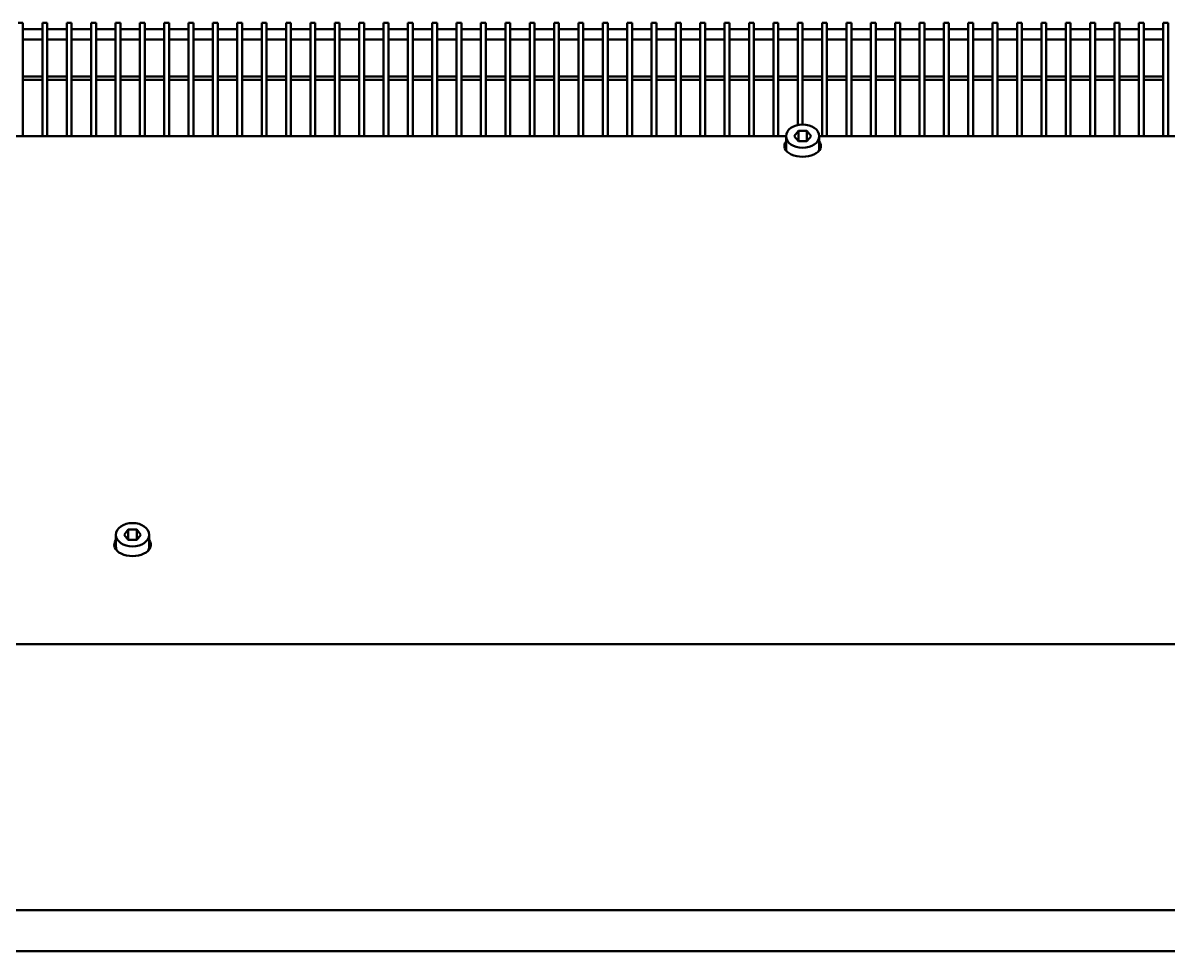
# Model space of a CAD drawing. Header units: millimetres. Extents: x 100 to 5488, y 100 to 4218.
# Drawn here: x 4383.3 to 4618.3, y 3326.5 to 3517 of the extents above; entities that cross this region are included whole.
import ezdxf

# ---------------------------------------------------------------- set-up
doc = ezdxf.new("R2010")
doc.units = ezdxf.units.MM
doc.header["$LTSCALE"] = 20
doc.layers.add('Visible (ANSI)', color=7, linetype='Continuous', lineweight=50)

msp = doc.modelspace()

# ---------------------------------------------------------------- linework, layer by layer
at = {"layer": 'Visible (ANSI)'}
for p, q in [((4383.32, 3516.978), (4382.32, 3516.978)), ((4383.32, 3516.978), (4383.32, 3515.712)), ((4383.32, 3494.015), (4383.32, 3515.712)), ((4387.32, 3515.693), (4383.32, 3515.693)), ((4387.32, 3515.712), (4387.32, 3516.978)), ((4388.32, 3516.978), (4387.32, 3516.978)), ((4387.32, 3515.712), (4387.32, 3494.015)), ((4388.32, 3516.978), (4388.32, 3515.712)), ((4388.32, 3494.015), (4388.32, 3515.712)), ((4392.32, 3515.693), (4388.32, 3515.693)), ((4392.32, 3515.712), (4392.32, 3516.978)), ((4393.32, 3516.978), (4392.32, 3516.978)), ((4392.32, 3515.712), (4392.32, 3494.015)), ((4393.32, 3516.978), (4393.32, 3515.712)), ((4393.32, 3494.015), (4393.32, 3515.712)), ((4397.32, 3515.693), (4393.32, 3515.693)), ((4397.32, 3515.712), (4397.32, 3516.978)), ((4398.32, 3516.978), (4397.32, 3516.978)), ((4397.32, 3515.712), (4397.32, 3494.015)), ((4398.32, 3516.978), (4398.32, 3515.712)), ((4398.32, 3494.015), (4398.32, 3515.712)), ((4402.32, 3515.693), (4398.32, 3515.693)), ((4402.32, 3515.712), (4402.32, 3516.978)), ((4403.32, 3516.978), (4402.32, 3516.978)), ((4402.32, 3515.712), (4402.32, 3494.015)), ((4403.32, 3516.978), (4403.32, 3515.712)), ((4403.32, 3494.015), (4403.32, 3515.712)), ((4407.32, 3515.693), (4403.32, 3515.693)), ((4407.32, 3515.712), (4407.32, 3516.978)), ((4408.32, 3516.978), (4407.32, 3516.978)), ((4407.32, 3515.712), (4407.32, 3494.015)), ((4408.32, 3516.978), (4408.32, 3515.712)), ((4408.32, 3494.015), (4408.32, 3515.712)), ((4412.32, 3515.693), (4408.32, 3515.693)), ((4412.32, 3515.712), (4412.32, 3516.978)), ((4413.32, 3516.978), (4412.32, 3516.978)), ((4412.32, 3515.712), (4412.32, 3494.015)), ((4413.32, 3516.978), (4413.32, 3515.712)), ((4413.32, 3494.015), (4413.32, 3515.712)), ((4417.32, 3515.693), (4413.32, 3515.693)), ((4417.32, 3515.712), (4417.32, 3516.978)), ((4418.32, 3516.978), (4417.32, 3516.978)), ((4417.32, 3515.712), (4417.32, 3494.015)), ((4418.32, 3516.978), (4418.32, 3515.712)), ((4418.32, 3494.015), (4418.32, 3515.712)), ((4422.32, 3515.693), (4418.32, 3515.693)), ((4422.32, 3515.712), (4422.32, 3516.978)), ((4423.32, 3516.978), (4422.32, 3516.978)), ((4422.32, 3515.712), (4422.32, 3494.015)), ((4423.32, 3516.978), (4423.32, 3515.712)), ((4423.32, 3494.015), (4423.32, 3515.712)), ((4427.32, 3515.693), (4423.32, 3515.693)), ((4427.32, 3515.712), (4427.32, 3516.978)), ((4428.32, 3516.978), (4427.32, 3516.978)), ((4427.32, 3515.712), (4427.32, 3494.015)), ((4428.32, 3516.978), (4428.32, 3515.712)), ((4428.32, 3494.015), (4428.32, 3515.712)), ((4432.32, 3515.693), (4428.32, 3515.693)), ((4432.32, 3515.712), (4432.32, 3516.978)), ((4433.32, 3516.978), (4432.32, 3516.978)), ((4432.32, 3515.712), (4432.32, 3494.015)), ((4433.32, 3516.978), (4433.32, 3515.712)), ((4433.32, 3494.015), (4433.32, 3515.712)), ((4437.32, 3515.693), (4433.32, 3515.693)), ((4437.32, 3515.712), (4437.32, 3516.978)), ((4438.32, 3516.978), (4437.32, 3516.978)), ((4437.32, 3515.712), (4437.32, 3494.015)), ((4438.32, 3516.978), (4438.32, 3515.712)), ((4438.32, 3494.015), (4438.32, 3515.712)), ((4442.32, 3515.693), (4438.32, 3515.693)), ((4442.32, 3515.712), (4442.32, 3516.978)), ((4443.32, 3516.978), (4442.32, 3516.978)), ((4442.32, 3515.712), (4442.32, 3494.015)), ((4443.32, 3516.978), (4443.32, 3515.712)), ((4443.32, 3494.015), (4443.32, 3515.712)), ((4447.32, 3515.693), (4443.32, 3515.693)), ((4447.32, 3515.712), (4447.32, 3516.978)), ((4448.32, 3516.978), (4447.32, 3516.978)), ((4447.32, 3515.712), (4447.32, 3494.015)), ((4448.32, 3516.978), (4448.32, 3515.712)), ((4448.32, 3494.015), (4448.32, 3515.712)), ((4452.32, 3515.693), (4448.32, 3515.693)), ((4452.32, 3515.712), (4452.32, 3516.978)), ((4453.32, 3516.978), (4452.32, 3516.978)), ((4452.32, 3515.712), (4452.32, 3494.015)), ((4453.32, 3516.978), (4453.32, 3515.712)), ((4453.32, 3494.015), (4453.32, 3515.712)), ((4457.32, 3515.693), (4453.32, 3515.693)), ((4457.32, 3515.712), (4457.32, 3516.978)), ((4458.32, 3516.978), (4457.32, 3516.978)), ((4457.32, 3515.712), (4457.32, 3494.015)), ((4458.32, 3516.978), (4458.32, 3515.712)), ((4458.32, 3494.015), (4458.32, 3515.712)), ((4462.32, 3515.693), (4458.32, 3515.693)), ((4462.32, 3515.712), (4462.32, 3516.978)), ((4463.32, 3516.978), (4462.32, 3516.978)), ((4462.32, 3515.712), (4462.32, 3494.015)), ((4463.32, 3516.978), (4463.32, 3515.712)), ((4463.32, 3494.015), (4463.32, 3515.712)), ((4467.32, 3515.693), (4463.32, 3515.693)), ((4467.32, 3515.712), (4467.32, 3516.978)), ((4468.32, 3516.978), (4467.32, 3516.978)), ((4467.32, 3515.712), (4467.32, 3494.015)), ((4468.32, 3516.978), (4468.32, 3515.712)), ((4468.32, 3494.015), (4468.32, 3515.712)), ((4472.32, 3515.693), (4468.32, 3515.693)), ((4472.32, 3515.712), (4472.32, 3516.978)), ((4473.32, 3516.978), (4472.32, 3516.978)), ((4472.32, 3515.712), (4472.32, 3494.015)), ((4473.32, 3516.978), (4473.32, 3515.712)), ((4473.32, 3494.015), (4473.32, 3515.712)), ((4477.32, 3515.693), (4473.32, 3515.693)), ((4477.32, 3515.712), (4477.32, 3516.978)), ((4478.32, 3516.978), (4477.32, 3516.978)), ((4477.32, 3515.712), (4477.32, 3494.015)), ((4478.32, 3516.978), (4478.32, 3515.712)), ((4478.32, 3494.015), (4478.32, 3515.712)), ((4482.32, 3515.693), (4478.32, 3515.693)), ((4482.32, 3515.712), (4482.32, 3516.978)), ((4483.32, 3516.978), (4482.32, 3516.978)), ((4482.32, 3515.712), (4482.32, 3494.015)), ((4483.32, 3516.978), (4483.32, 3515.712)), ((4483.32, 3494.015), (4483.32, 3515.712)), ((4487.32, 3515.693), (4483.32, 3515.693)), ((4487.32, 3515.712), (4487.32, 3516.978)), ((4488.32, 3516.978), (4487.32, 3516.978)), ((4487.32, 3515.712), (4487.32, 3494.015)), ((4488.32, 3516.978), (4488.32, 3515.712)), ((4488.32, 3494.015), (4488.32, 3515.712)), ((4492.32, 3515.693), (4488.32, 3515.693)), ((4492.32, 3515.712), (4492.32, 3516.978)), ((4493.32, 3516.978), (4492.32, 3516.978)), ((4492.32, 3515.712), (4492.32, 3494.015)), ((4493.32, 3516.978), (4493.32, 3515.712)), ((4493.32, 3494.015), (4493.32, 3515.712)), ((4497.32, 3515.693), (4493.32, 3515.693)), ((4497.32, 3515.712), (4497.32, 3516.978)), ((4498.32, 3516.978), (4497.32, 3516.978)), ((4497.32, 3515.712), (4497.32, 3494.015)), ((4498.32, 3516.978), (4498.32, 3515.712)), ((4498.32, 3494.015), (4498.32, 3515.712)), ((4502.32, 3515.693), (4498.32, 3515.693)), ((4502.32, 3515.712), (4502.32, 3516.978)), ((4503.32, 3516.978), (4502.32, 3516.978)), ((4502.32, 3515.712), (4502.32, 3494.015)), ((4503.32, 3516.978), (4503.32, 3515.712)), ((4503.32, 3494.015), (4503.32, 3515.712)), ((4507.32, 3515.693), (4503.32, 3515.693)), ((4507.32, 3515.712), (4507.32, 3516.978)), ((4508.32, 3516.978), (4507.32, 3516.978)), ((4507.32, 3515.712), (4507.32, 3494.015)), ((4508.32, 3516.978), (4508.32, 3515.712)), ((4508.32, 3494.015), (4508.32, 3515.712)), ((4512.32, 3515.693), (4508.32, 3515.693)), ((4512.32, 3515.712), (4512.32, 3516.978)), ((4513.32, 3516.978), (4512.32, 3516.978)), ((4512.32, 3515.712), (4512.32, 3494.015)), ((4513.32, 3516.978), (4513.32, 3515.712)), ((4513.32, 3494.015), (4513.32, 3515.712)), ((4517.32, 3515.693), (4513.32, 3515.693)), ((4517.32, 3515.712), (4517.32, 3516.978)), ((4518.32, 3516.978), (4517.32, 3516.978)), ((4517.32, 3515.712), (4517.32, 3494.015)), ((4518.32, 3516.978), (4518.32, 3515.712)), ((4518.32, 3494.015), (4518.32, 3515.712)), ((4522.32, 3515.693), (4518.32, 3515.693)), ((4522.32, 3515.712), (4522.32, 3516.978)), ((4523.32, 3516.978), (4522.32, 3516.978)), ((4522.32, 3515.712), (4522.32, 3494.015)), ((4523.32, 3516.978), (4523.32, 3515.712)), ((4523.32, 3494.015), (4523.32, 3515.712)), ((4527.32, 3515.693), (4523.32, 3515.693)), ((4527.32, 3515.712), (4527.32, 3516.978)), ((4528.32, 3516.978), (4527.32, 3516.978)), ((4527.32, 3515.712), (4527.32, 3494.015)), ((4528.32, 3516.978), (4528.32, 3515.712)), ((4528.32, 3494.015), (4528.32, 3515.712)), ((4532.32, 3515.693), (4528.32, 3515.693)), ((4532.32, 3515.712), (4532.32, 3516.978)), ((4533.32, 3516.978), (4532.32, 3516.978)), ((4532.32, 3515.712), (4532.32, 3494.015)), ((4533.32, 3516.978), (4533.32, 3515.712)), ((4533.32, 3494.015), (4533.32, 3515.712)), ((4537.32, 3515.693), (4533.32, 3515.693)), ((4537.32, 3515.712), (4537.32, 3516.978)), ((4538.32, 3516.978), (4537.32, 3516.978)), ((4537.32, 3515.712), (4537.32, 3494.015)), ((4538.32, 3516.978), (4538.32, 3515.712)), ((4538.32, 3494.015), (4538.32, 3515.712)), ((4542.32, 3515.693), (4538.32, 3515.693)), ((4542.32, 3515.712), (4542.32, 3516.978)), ((4543.32, 3516.978), (4542.32, 3516.978)), ((4542.32, 3515.712), (4542.32, 3496.035)), ((4543.32, 3516.978), (4543.32, 3515.712)), ((4543.32, 3496.141), (4543.32, 3515.712)), ((4547.32, 3515.693), (4543.32, 3515.693)), ((4547.32, 3515.712), (4547.32, 3516.978)), ((4548.32, 3516.978), (4547.32, 3516.978)), ((4547.32, 3515.712), (4547.32, 3494.015)), ((4548.32, 3516.978), (4548.32, 3515.712)), ((4548.32, 3494.015), (4548.32, 3515.712)), ((4552.32, 3515.693), (4548.32, 3515.693)), ((4552.32, 3515.712), (4552.32, 3516.978)), ((4553.32, 3516.978), (4552.32, 3516.978)), ((4552.32, 3515.712), (4552.32, 3494.015)), ((4553.32, 3516.978), (4553.32, 3515.712)), ((4553.32, 3494.015), (4553.32, 3515.712)), ((4557.32, 3515.693), (4553.32, 3515.693)), ((4557.32, 3515.712), (4557.32, 3516.978)), ((4558.32, 3516.978), (4557.32, 3516.978)), ((4557.32, 3515.712), (4557.32, 3494.015)), ((4558.32, 3516.978), (4558.32, 3515.712)), ((4558.32, 3494.015), (4558.32, 3515.712)), ((4562.32, 3515.693), (4558.32, 3515.693)), ((4562.32, 3515.712), (4562.32, 3516.978)), ((4563.32, 3516.978), (4562.32, 3516.978)), ((4562.32, 3515.712), (4562.32, 3494.015)), ((4563.32, 3516.978), (4563.32, 3515.712)), ((4563.32, 3494.015), (4563.32, 3515.712)), ((4567.32, 3515.693), (4563.32, 3515.693)), ((4567.32, 3515.712), (4567.32, 3516.978)), ((4568.32, 3516.978), (4567.32, 3516.978)), ((4567.32, 3515.712), (4567.32, 3494.015)), ((4568.32, 3516.978), (4568.32, 3515.712)), ((4568.32, 3494.015), (4568.32, 3515.712)), ((4572.32, 3515.693), (4568.32, 3515.693)), ((4572.32, 3515.712), (4572.32, 3516.978)), ((4573.32, 3516.978), (4572.32, 3516.978)), ((4572.32, 3515.712), (4572.32, 3494.015)), ((4573.32, 3516.978), (4573.32, 3515.712)), ((4573.32, 3494.015), (4573.32, 3515.712)), ((4577.32, 3515.693), (4573.32, 3515.693)), ((4577.32, 3515.712), (4577.32, 3516.978)), ((4578.32, 3516.978), (4577.32, 3516.978)), ((4577.32, 3515.712), (4577.32, 3494.015)), ((4578.32, 3516.978), (4578.32, 3515.712)), ((4578.32, 3494.015), (4578.32, 3515.712)), ((4582.32, 3515.693), (4578.32, 3515.693)), ((4582.32, 3515.712), (4582.32, 3516.978)), ((4583.32, 3516.978), (4582.32, 3516.978)), ((4582.32, 3515.712), (4582.32, 3494.015)), ((4583.32, 3516.978), (4583.32, 3515.712)), ((4583.32, 3494.015), (4583.32, 3515.712)), ((4587.32, 3515.693), (4583.32, 3515.693)), ((4587.32, 3515.712), (4587.32, 3516.978)), ((4588.32, 3516.978), (4587.32, 3516.978)), ((4587.32, 3515.712), (4587.32, 3494.015)), ((4588.32, 3516.978), (4588.32, 3515.712)), ((4588.32, 3494.015), (4588.32, 3515.712)), ((4592.32, 3515.693), (4588.32, 3515.693)), ((4592.32, 3515.712), (4592.32, 3516.978)), ((4593.32, 3516.978), (4592.32, 3516.978)), ((4592.32, 3515.712), (4592.32, 3494.015)), ((4593.32, 3516.978), (4593.32, 3515.712)), ((4593.32, 3494.015), (4593.32, 3515.712)), ((4597.32, 3515.693), (4593.32, 3515.693)), ((4597.32, 3515.712), (4597.32, 3516.978)), ((4598.32, 3516.978), (4597.32, 3516.978)), ((4597.32, 3515.712), (4597.32, 3494.015)), ((4598.32, 3516.978), (4598.32, 3515.712)), ((4598.32, 3494.015), (4598.32, 3515.712)), ((4602.32, 3515.693), (4598.32, 3515.693)), ((4602.32, 3515.712), (4602.32, 3516.978)), ((4603.32, 3516.978), (4602.32, 3516.978)), ((4602.32, 3515.712), (4602.32, 3494.015)), ((4603.32, 3516.978), (4603.32, 3515.712)), ((4603.32, 3494.015), (4603.32, 3515.712)), ((4607.32, 3515.693), (4603.32, 3515.693)), ((4607.32, 3515.712), (4607.32, 3516.978)), ((4608.32, 3516.978), (4607.32, 3516.978)), ((4607.32, 3515.712), (4607.32, 3494.015)), ((4608.32, 3516.978), (4608.32, 3515.712)), ((4608.32, 3494.015), (4608.32, 3515.712)), ((4612.32, 3515.693), (4608.32, 3515.693)), ((4612.32, 3515.712), (4612.32, 3516.978)), ((4613.32, 3516.978), (4612.32, 3516.978)), ((4612.32, 3515.712), (4612.32, 3494.015)), ((4613.32, 3516.978), (4613.32, 3515.712)), ((4613.32, 3494.015), (4613.32, 3515.712)), ((4617.32, 3515.693), (4613.32, 3515.693)), ((4617.32, 3515.712), (4617.32, 3516.978)), ((4618.32, 3516.978), (4617.32, 3516.978)), ((4617.32, 3515.712), (4617.32, 3494.015)), ((4618.32, 3516.978), (4618.32, 3515.712)), ((4618.32, 3494.015), (4618.32, 3515.712)), ((4383.32, 3513.596), (4387.32, 3513.596)), ((4388.32, 3513.596), (4392.32, 3513.596)), ((4393.32, 3513.596), (4397.32, 3513.596)), ((4398.32, 3513.596), (4402.32, 3513.596)), ((4403.32, 3513.596), (4407.32, 3513.596)), ((4408.32, 3513.596), (4412.32, 3513.596)), ((4413.32, 3513.596), (4417.32, 3513.596)), ((4418.32, 3513.596), (4422.32, 3513.596)), ((4423.32, 3513.596), (4427.32, 3513.596)), ((4428.32, 3513.596), (4432.32, 3513.596)), ((4433.32, 3513.596), (4437.32, 3513.596)), ((4438.32, 3513.596), (4442.32, 3513.596)), ((4443.32, 3513.596), (4447.32, 3513.596)), ((4448.32, 3513.596), (4452.32, 3513.596)), ((4453.32, 3513.596), (4457.32, 3513.596)), ((4458.32, 3513.596), (4462.32, 3513.596)), ((4463.32, 3513.596), (4467.32, 3513.596)), ((4468.32, 3513.596), (4472.32, 3513.596)), ((4473.32, 3513.596), (4477.32, 3513.596)), ((4478.32, 3513.596), (4482.32, 3513.596)), ((4483.32, 3513.596), (4487.32, 3513.596)), ((4488.32, 3513.596), (4492.32, 3513.596)), ((4493.32, 3513.596), (4497.32, 3513.596)), ((4498.32, 3513.596), (4502.32, 3513.596)), ((4503.32, 3513.596), (4507.32, 3513.596)), ((4508.32, 3513.596), (4512.32, 3513.596)), ((4513.32, 3513.596), (4517.32, 3513.596)), ((4518.32, 3513.596), (4522.32, 3513.596)), ((4523.32, 3513.596), (4527.32, 3513.596)), ((4528.32, 3513.596), (4532.32, 3513.596)), ((4533.32, 3513.596), (4537.32, 3513.596)), ((4538.32, 3513.596), (4542.32, 3513.596)), ((4543.32, 3513.596), (4547.32, 3513.596)), ((4548.32, 3513.596), (4552.32, 3513.596)), ((4553.32, 3513.596), (4557.32, 3513.596)), ((4558.32, 3513.596), (4562.32, 3513.596)), ((4563.32, 3513.596), (4567.32, 3513.596)), ((4568.32, 3513.596), (4572.32, 3513.596)), ((4573.32, 3513.596), (4577.32, 3513.596)), ((4578.32, 3513.596), (4582.32, 3513.596)), ((4583.32, 3513.596), (4587.32, 3513.596)), ((4588.32, 3513.596), (4592.32, 3513.596)), ((4593.32, 3513.596), (4597.32, 3513.596)), ((4598.32, 3513.596), (4602.32, 3513.596)), ((4603.32, 3513.596), (4607.32, 3513.596)), ((4608.32, 3513.596), (4612.32, 3513.596)), ((4613.32, 3513.596), (4617.32, 3513.596)), ((4387.32, 3505.97), (4383.32, 3505.97)), ((4387.32, 3505.263), (4383.32, 3505.263)), ((4392.32, 3505.97), (4388.32, 3505.97)), ((4392.32, 3505.263), (4388.32, 3505.263)), ((4397.32, 3505.97), (4393.32, 3505.97)), ((4397.32, 3505.263), (4393.32, 3505.263)), ((4402.32, 3505.97), (4398.32, 3505.97)), ((4402.32, 3505.263), (4398.32, 3505.263)), ((4407.32, 3505.97), (4403.32, 3505.97)), ((4407.32, 3505.263), (4403.32, 3505.263)), ((4412.32, 3505.97), (4408.32, 3505.97)), ((4412.32, 3505.263), (4408.32, 3505.263)), ((4417.32, 3505.97), (4413.32, 3505.97)), ((4417.32, 3505.263), (4413.32, 3505.263)), ((4422.32, 3505.97), (4418.32, 3505.97)), ((4422.32, 3505.263), (4418.32, 3505.263)), ((4427.32, 3505.97), (4423.32, 3505.97)), ((4427.32, 3505.263), (4423.32, 3505.263)), ((4432.32, 3505.97), (4428.32, 3505.97)), ((4432.32, 3505.263), (4428.32, 3505.263)), ((4437.32, 3505.97), (4433.32, 3505.97)), ((4437.32, 3505.263), (4433.32, 3505.263)), ((4442.32, 3505.97), (4438.32, 3505.97)), ((4442.32, 3505.263), (4438.32, 3505.263)), ((4447.32, 3505.97), (4443.32, 3505.97)), ((4447.32, 3505.263), (4443.32, 3505.263)), ((4452.32, 3505.97), (4448.32, 3505.97)), ((4452.32, 3505.263), (4448.32, 3505.263)), ((4457.32, 3505.97), (4453.32, 3505.97)), ((4457.32, 3505.263), (4453.32, 3505.263)), ((4462.32, 3505.97), (4458.32, 3505.97)), ((4462.32, 3505.263), (4458.32, 3505.263)), ((4467.32, 3505.97), (4463.32, 3505.97)), ((4467.32, 3505.263), (4463.32, 3505.263)), ((4472.32, 3505.97), (4468.32, 3505.97)), ((4472.32, 3505.263), (4468.32, 3505.263)), ((4477.32, 3505.97), (4473.32, 3505.97)), ((4477.32, 3505.263), (4473.32, 3505.263)), ((4482.32, 3505.97), (4478.32, 3505.97)), ((4482.32, 3505.263), (4478.32, 3505.263)), ((4487.32, 3505.97), (4483.32, 3505.97)), ((4487.32, 3505.263), (4483.32, 3505.263)), ((4492.32, 3505.97), (4488.32, 3505.97)), ((4492.32, 3505.263), (4488.32, 3505.263)), ((4497.32, 3505.97), (4493.32, 3505.97)), ((4497.32, 3505.263), (4493.32, 3505.263)), ((4502.32, 3505.97), (4498.32, 3505.97)), ((4502.32, 3505.263), (4498.32, 3505.263)), ((4507.32, 3505.97), (4503.32, 3505.97)), ((4507.32, 3505.263), (4503.32, 3505.263)), ((4512.32, 3505.97), (4508.32, 3505.97)), ((4512.32, 3505.263), (4508.32, 3505.263)), ((4517.32, 3505.97), (4513.32, 3505.97)), ((4517.32, 3505.263), (4513.32, 3505.263)), ((4522.32, 3505.97), (4518.32, 3505.97)), ((4522.32, 3505.263), (4518.32, 3505.263)), ((4527.32, 3505.97), (4523.32, 3505.97)), ((4527.32, 3505.263), (4523.32, 3505.263)), ((4532.32, 3505.97), (4528.32, 3505.97)), ((4532.32, 3505.263), (4528.32, 3505.263)), ((4537.32, 3505.97), (4533.32, 3505.97)), ((4537.32, 3505.263), (4533.32, 3505.263)), ((4542.32, 3505.97), (4538.32, 3505.97)), ((4542.32, 3505.263), (4538.32, 3505.263)), ((4547.32, 3505.97), (4543.32, 3505.97)), ((4547.32, 3505.263), (4543.32, 3505.263)), ((4552.32, 3505.97), (4548.32, 3505.97)), ((4552.32, 3505.263), (4548.32, 3505.263)), ((4557.32, 3505.97), (4553.32, 3505.97)), ((4557.32, 3505.263), (4553.32, 3505.263)), ((4562.32, 3505.97), (4558.32, 3505.97)), ((4562.32, 3505.263), (4558.32, 3505.263)), ((4567.32, 3505.97), (4563.32, 3505.97)), ((4567.32, 3505.263), (4563.32, 3505.263)), ((4572.32, 3505.97), (4568.32, 3505.97)), ((4572.32, 3505.263), (4568.32, 3505.263)), ((4577.32, 3505.97), (4573.32, 3505.97)), ((4577.32, 3505.263), (4573.32, 3505.263)), ((4582.32, 3505.97), (4578.32, 3505.97)), ((4582.32, 3505.263), (4578.32, 3505.263)), ((4587.32, 3505.97), (4583.32, 3505.97)), ((4587.32, 3505.263), (4583.32, 3505.263)), ((4592.32, 3505.97), (4588.32, 3505.97)), ((4592.32, 3505.263), (4588.32, 3505.263)), ((4597.32, 3505.97), (4593.32, 3505.97)), ((4597.32, 3505.263), (4593.32, 3505.263)), ((4602.32, 3505.97), (4598.32, 3505.97)), ((4602.32, 3505.263), (4598.32, 3505.263)), ((4607.32, 3505.97), (4603.32, 3505.97)), ((4607.32, 3505.263), (4603.32, 3505.263)), ((4612.32, 3505.97), (4608.32, 3505.97)), ((4612.32, 3505.263), (4608.32, 3505.263)), ((4617.32, 3505.97), (4613.32, 3505.97)), ((4617.32, 3505.263), (4613.32, 3505.263)), ((4542.454, 3494.798), (4541.588, 3493.737)), ((4542.454, 3494.798), (4544.186, 3494.798)), ((4542.454, 3492.676), (4542.454, 3494.798)), ((4545.052, 3493.737), (4544.186, 3494.798)), ((4544.186, 3492.676), (4544.186, 3494.798)), ((4539.92, 3493.748), (4381.72, 3493.748)), ((4383.32, 3494.015), (4383.32, 3493.748)), ((4387.32, 3493.748), (4387.32, 3494.015)), ((4388.32, 3494.015), (4388.32, 3493.748)), ((4392.32, 3493.748), (4392.32, 3494.015)), ((4393.32, 3494.015), (4393.32, 3493.748)), ((4397.32, 3493.748), (4397.32, 3494.015)), ((4398.32, 3494.015), (4398.32, 3493.748)), ((4402.32, 3493.748), (4402.32, 3494.015)), ((4403.32, 3494.015), (4403.32, 3493.748)), ((4407.32, 3493.748), (4407.32, 3494.015)), ((4408.32, 3494.015), (4408.32, 3493.748)), ((4412.32, 3493.748), (4412.32, 3494.015)), ((4413.32, 3494.015), (4413.32, 3493.748)), ((4417.32, 3493.748), (4417.32, 3494.015)), ((4418.32, 3494.015), (4418.32, 3493.748)), ((4422.32, 3493.748), (4422.32, 3494.015)), ((4423.32, 3494.015), (4423.32, 3493.748)), ((4427.32, 3493.748), (4427.32, 3494.015)), ((4428.32, 3494.015), (4428.32, 3493.748)), ((4432.32, 3493.748), (4432.32, 3494.015)), ((4433.32, 3494.015), (4433.32, 3493.748)), ((4437.32, 3493.748), (4437.32, 3494.015)), ((4438.32, 3494.015), (4438.32, 3493.748)), ((4442.32, 3493.748), (4442.32, 3494.015)), ((4443.32, 3494.015), (4443.32, 3493.748)), ((4447.32, 3493.748), (4447.32, 3494.015)), ((4448.32, 3494.015), (4448.32, 3493.748)), ((4452.32, 3493.748), (4452.32, 3494.015)), ((4453.32, 3494.015), (4453.32, 3493.748)), ((4457.32, 3493.748), (4457.32, 3494.015)), ((4458.32, 3494.015), (4458.32, 3493.748)), ((4462.32, 3493.748), (4462.32, 3494.015)), ((4463.32, 3494.015), (4463.32, 3493.748)), ((4467.32, 3493.748), (4467.32, 3494.015)), ((4468.32, 3494.015), (4468.32, 3493.748)), ((4472.32, 3493.748), (4472.32, 3494.015)), ((4473.32, 3494.015), (4473.32, 3493.748)), ((4477.32, 3493.748), (4477.32, 3494.015)), ((4478.32, 3494.015), (4478.32, 3493.748)), ((4482.32, 3493.748), (4482.32, 3494.015)), ((4483.32, 3494.015), (4483.32, 3493.748)), ((4487.32, 3493.748), (4487.32, 3494.015)), ((4488.32, 3494.015), (4488.32, 3493.748)), ((4492.32, 3493.748), (4492.32, 3494.015)), ((4493.32, 3494.015), (4493.32, 3493.748)), ((4497.32, 3493.748), (4497.32, 3494.015)), ((4498.32, 3494.015), (4498.32, 3493.748)), ((4502.32, 3493.748), (4502.32, 3494.015)), ((4503.32, 3494.015), (4503.32, 3493.748)), ((4507.32, 3493.748), (4507.32, 3494.015)), ((4508.32, 3494.015), (4508.32, 3493.748)), ((4512.32, 3493.748), (4512.32, 3494.015)), ((4513.32, 3494.015), (4513.32, 3493.748)), ((4517.32, 3493.748), (4517.32, 3494.015)), ((4518.32, 3494.015), (4518.32, 3493.748)), ((4522.32, 3493.748), (4522.32, 3494.015)), ((4523.32, 3494.015), (4523.32, 3493.748)), ((4527.32, 3493.748), (4527.32, 3494.015)), ((4528.32, 3494.015), (4528.32, 3493.748)), ((4532.32, 3493.748), (4532.32, 3494.015)), ((4533.32, 3494.015), (4533.32, 3493.748)), ((4537.32, 3493.748), (4537.32, 3494.015)), ((4538.32, 3494.015), (4538.32, 3493.748)), ((4539.92, 3493.737), (4539.92, 3491.262)), ((4541.588, 3493.737), (4542.454, 3492.676)), ((4544.186, 3492.676), (4542.454, 3492.676)), ((4544.186, 3492.676), (4545.052, 3493.737)), ((4704.92, 3493.748), (4546.72, 3493.748)), ((4546.72, 3493.737), (4546.72, 3491.262)), ((4547.32, 3493.748), (4547.32, 3494.015)), ((4548.32, 3494.015), (4548.32, 3493.748)), ((4552.32, 3493.748), (4552.32, 3494.015)), ((4553.32, 3494.015), (4553.32, 3493.748)), ((4557.32, 3493.748), (4557.32, 3494.015)), ((4558.32, 3494.015), (4558.32, 3493.748)), ((4562.32, 3493.748), (4562.32, 3494.015)), ((4563.32, 3494.015), (4563.32, 3493.748)), ((4567.32, 3493.748), (4567.32, 3494.015)), ((4568.32, 3494.015), (4568.32, 3493.748)), ((4572.32, 3493.748), (4572.32, 3494.015)), ((4573.32, 3494.015), (4573.32, 3493.748)), ((4577.32, 3493.748), (4577.32, 3494.015)), ((4578.32, 3494.015), (4578.32, 3493.748)), ((4582.32, 3493.748), (4582.32, 3494.015)), ((4583.32, 3494.015), (4583.32, 3493.748)), ((4587.32, 3493.748), (4587.32, 3494.015)), ((4588.32, 3494.015), (4588.32, 3493.748)), ((4592.32, 3493.748), (4592.32, 3494.015)), ((4593.32, 3494.015), (4593.32, 3493.748)), ((4597.32, 3493.748), (4597.32, 3494.015)), ((4598.32, 3494.015), (4598.32, 3493.748)), ((4602.32, 3493.748), (4602.32, 3494.015)), ((4603.32, 3494.015), (4603.32, 3493.748)), ((4607.32, 3493.748), (4607.32, 3494.015)), ((4608.32, 3494.015), (4608.32, 3493.748)), ((4612.32, 3493.748), (4612.32, 3494.015)), ((4613.32, 3494.015), (4613.32, 3493.748)), ((4617.32, 3493.748), (4617.32, 3494.015)), ((4618.32, 3494.015), (4618.32, 3493.748)), ((4404.954, 3412.986), (4404.088, 3411.925)), ((4404.954, 3412.986), (4406.686, 3412.986)), ((4404.954, 3410.864), (4404.954, 3412.986)), ((4407.552, 3411.925), (4406.686, 3412.986)), ((4406.686, 3410.864), (4406.686, 3412.986)), ((4402.42, 3411.925), (4402.42, 3409.45)), ((4404.088, 3411.925), (4404.954, 3410.864)), ((4406.686, 3410.864), (4404.954, 3410.864)), ((4406.686, 3410.864), (4407.552, 3411.925)), ((4409.22, 3411.925), (4409.22, 3409.45)), ((4854.32, 3389.505), (3902.32, 3389.505)), ((3902.32, 3334.885), (4854.32, 3334.885)), ((3902.32, 3326.482), (4854.32, 3326.482))]:
    msp.add_line(p, q, dxfattribs=at)
for centre in [(4543.32, 3493.737), (4405.82, 3411.925)]:
    msp.add_ellipse(centre, major_axis=(3.4, 0), ratio=0.7071068, dxfattribs=at)
for centre, major_axis, ratio, start_param, end_param in [((4543.32, 3491.709), (3.75, 0), 0.5824248, 2.7061103, 6.7186677), ((4543.32, 3491.262), (-3.75, 0), 0.7071068, 5.847703, 6.1906664), ((4543.32, 3491.262), (3.75, 0), 0.7071068, 0.0925189, 0.4354824), ((4543.32, 3491.262), (-3.4, 0), 0.7071068, 0, 0.2513686), ((4543.32, 3491.262), (3.4, 0), 0.7071068, 6.0318167, 6.2831853), ((4405.82, 3409.858), (-3.75, 0), 0.6138973, 5.847703, 9.8602603), ((4405.82, 3409.45), (-3.75, 0), 0.7071068, 5.847703, 6.2006911), ((4405.82, 3409.45), (3.75, 0), 0.7071068, 0.0824942, 0.4354824), ((4405.82, 3409.45), (-3.4, 0), 0.7071068, 0, 0.326709), ((4405.82, 3409.45), (3.4, 0), 0.7071068, 5.9564763, 6.2831853)]:
    msp.add_ellipse(centre, major_axis=major_axis, ratio=ratio, start_param=start_param, end_param=end_param, dxfattribs=at)

doc.saveas('drawing.dxf')
